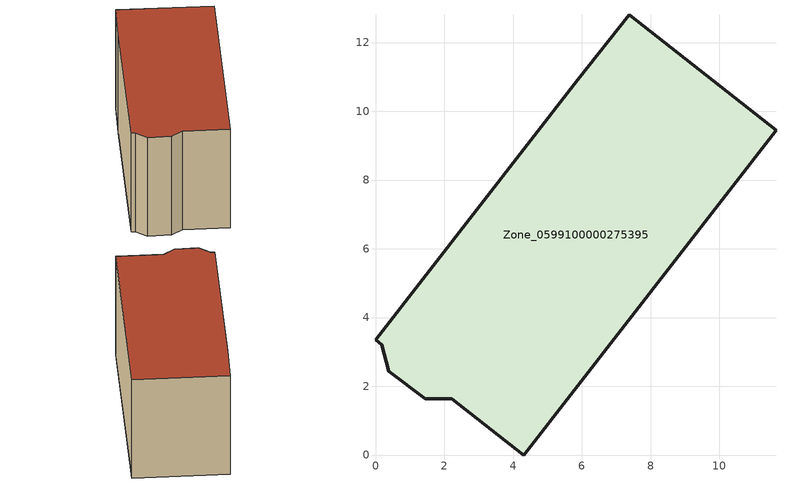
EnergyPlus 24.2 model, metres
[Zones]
Zone_0599100000275395
 floor ground (C_G): 1.45,1.64 0.39,2.44 0.18,3.21 0,3.35 5.88,10.91 7.38,12.8 11.65,9.45 4.31,0 2.22,1.63 z3.22
 wall outside (C_F): 5.88,10.91 0,3.35 0.18,3.21 0.39,2.44 1.45,1.64 2.22,1.63 4.31,0 11.65,9.45 7.38,12.8 5.88,10.91 z3.22:9.77
 roof outside (C_R): 4.31,0 11.65,9.45 7.38,12.8 5.88,10.91 0,3.35 0.18,3.21 0.39,2.44 1.45,1.64 2.22,1.63 z9.77
[BUILDING]
Pand.0599100000275395: North Axis=0; Terrain=City; Loads Convergence Tolerance Value=0.04; Temperature Convergence Tolerance Value=0.4; Solar Distribution=FullExterior; Maximum Number of Warmup Days=25; Minimum Number of Warmup Days=1
[Site:Location]
Rotterdam.The.Hague.AP_ZH_NLD Design_Conditions: Latitude=51.96; Longitude=4.45; Time Zone=1; Elevation=-4.5
[SITE:GROUNDTEMPERATURE:BUILDINGSURFACE]
18, 18, 18, 18, 18, 18, 18, 18, 18, 18, 18, 18
[MATERIAL] Thermal Absorptance=0.9; Solar Absorptance=0.7; Visible Absorptance=0.7
Name | Roughness | Thickness | Conductivity | Density | Specific Heat
G.TI.1946 | MediumSmooth | 0.15 | 1 | 540 | 1210
F.TI.1946 | Rough | 0.3 | 0.857143 | 1920 | 840
R.TI.1946 | MediumRough | 0.2 | 0.1 | 1500 | 1000
[CONSTRUCTION]
C_G: G.TI.1946
C_F: F.TI.1946
C_R: R.TI.1946
[ZONE]
Zone_0599100000275395: Type=1; Multiplier=1; Ceiling Height=Autocalculate; Volume=Autocalculate; Floor Area=autocalculate; Part of Total Floor Area=Yes
[ZONEINFILTRATION:DESIGNFLOWRATE]
Infil_Zone_0599100000275395: Zone or ZoneList or Space or SpaceList=Zone_0599100000275395; Schedule=AlwaysOn; Design Flow Rate Calculation Method=Flow/Area; Flow Rate per Floor Area=0.003; Constant Term Coefficient=1; Temperature Term Coefficient=0; Velocity Term Coefficient=0; Velocity Squared Term Coefficient=0
[HVACTEMPLATE:ZONE:IDEALLOADSAIRSYSTEM]
Zone_0599100000275395: Maximum Heating Supply Air Temperature=50; Minimum Cooling Supply Air Temperature=13; Maximum Heating Supply Air Humidity Ratio=0.0156; Minimum Cooling Supply Air Humidity Ratio=0.0077; Heating Limit=NoLimit; Cooling Limit=NoLimit; Dehumidification Control Type=ConstantSensibleHeatRatio; Cooling Sensible Heat Ratio=0.7; Dehumidification Setpoint=60; Humidification Control Type=None; Humidification Setpoint=30; Outdoor Air Method=None; Outdoor Air Flow Rate per Person=0.00944; Outdoor Air Flow Rate per Zone Floor Area=0; Outdoor Air Flow Rate per Zone=0; Demand Controlled Ventilation Type=None; Outdoor Air Economizer Type=NoEconomizer; Heat Recovery Type=None; Sensible Heat Recovery Effectiveness=0.7; Latent Heat Recovery Effectiveness=0.65
[ZONECONTROL:THERMOSTAT]
ThermostatControl_Zone_0599100000275395: Zone or ZoneList=Zone_0599100000275395; Control Type Schedule=DualSetpointControlType; Control 1=Thermostat_Zone_0599100000275395; Temperature Difference Between Cutout And Setpoint=0
[THERMOSTATSETPOINT:DUALSETPOINT]
Thermostat_Zone_0599100000275395: Heating Setpoint Temperature Schedule=HeatingSetpoint_Zone_0599100000275395; Cooling Setpoint Temperature Schedule=CoolingSetpoint_Zone_0599100000275395
[SCHEDULE:COMPACT]
HeatingSetpoint_Zone_0599100000275395: Through: 12/31, For: AllDays, Until: 24:00, 21
CoolingSetpoint_Zone_0599100000275395: Through: 12/31, For: AllDays, Until: 24:00, 24
DualSetpointControlType: Through: 12/31, For: AllDays, Until: 24:00, 4
AlwaysOn: Through: 12/31, For: AllDays, Until: 24:00, 1
